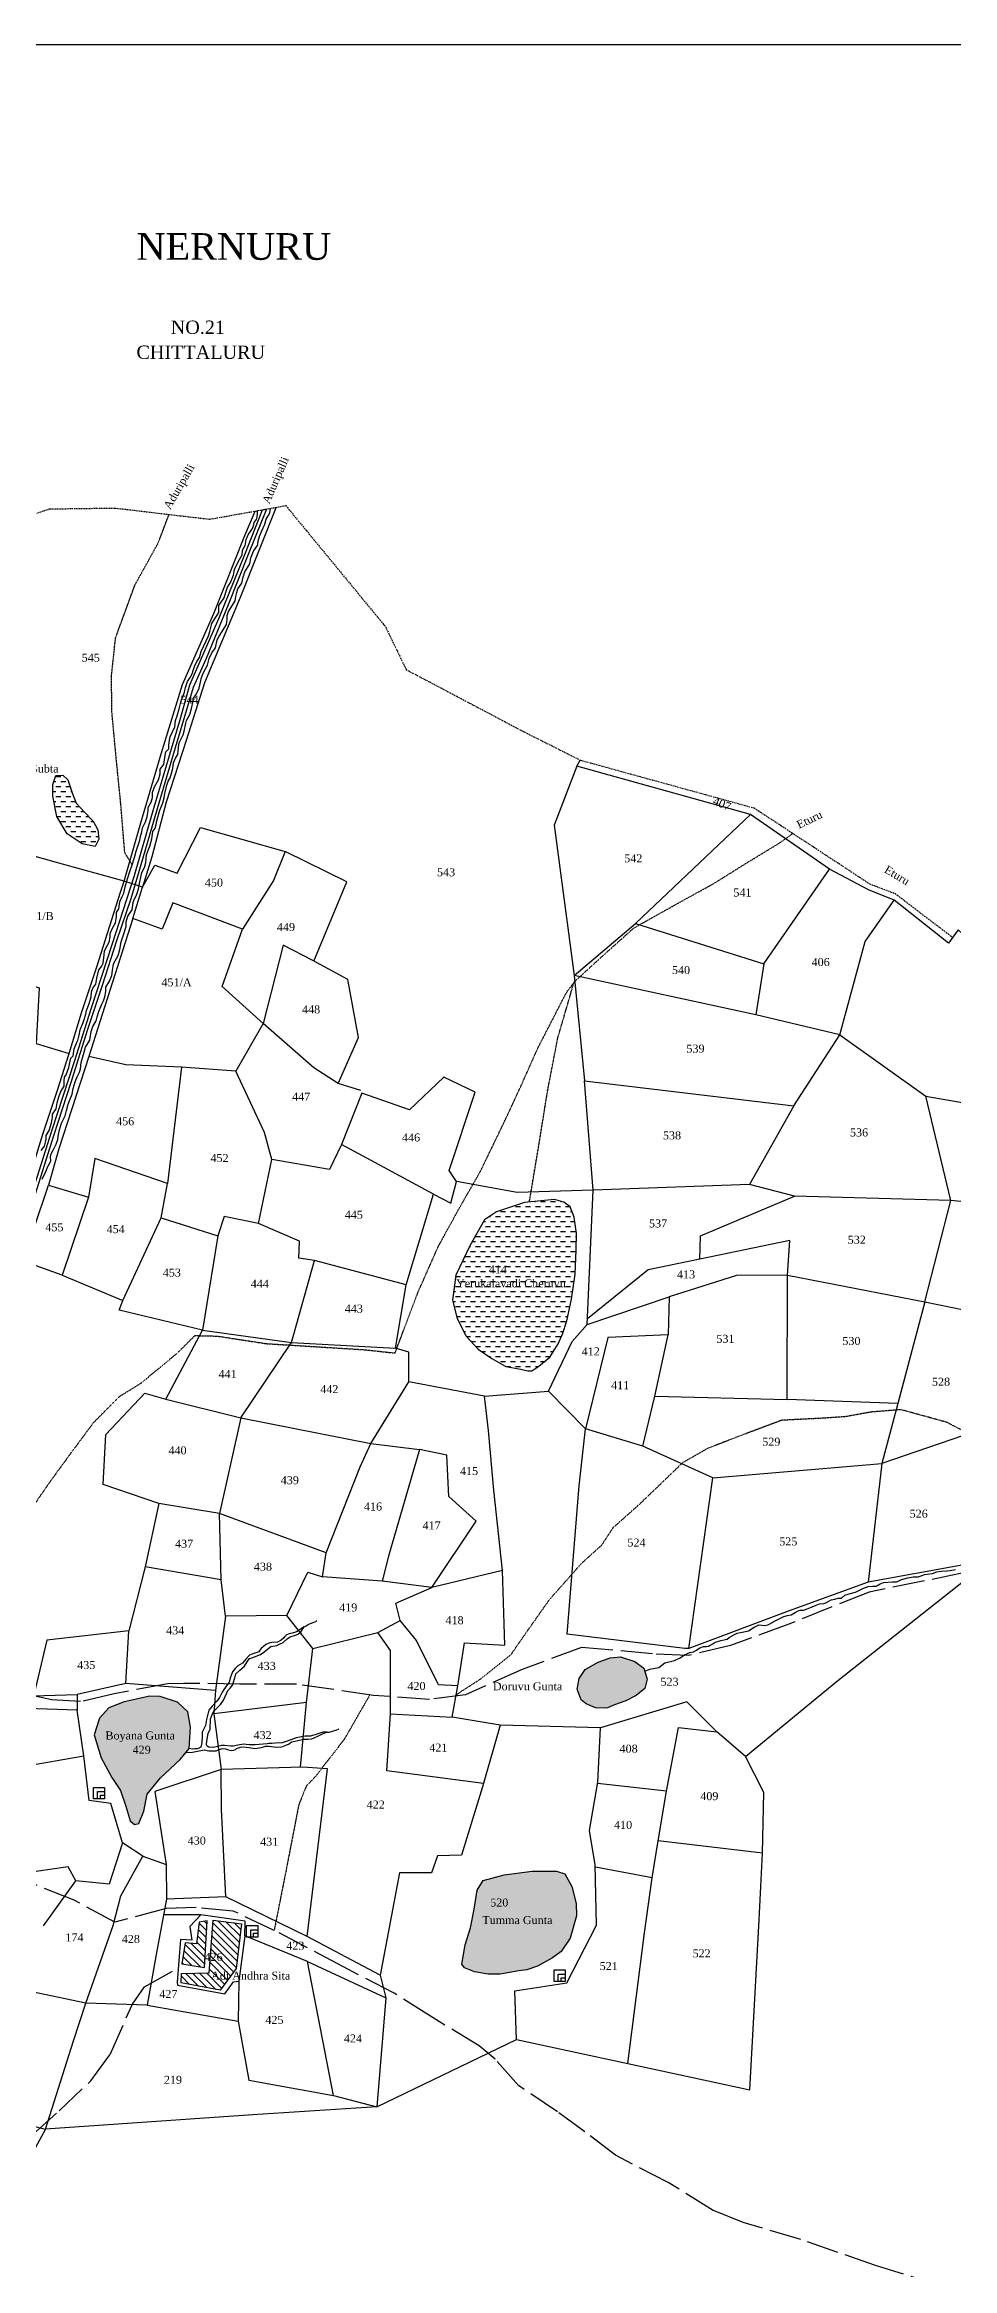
# Model space of a CAD drawing. Header units: millimetres. Extents: x 523 to 2125, y -761 to 972.
# Drawn here: x 1162 to 1503, y 138 to 972 of the extents above; entities that cross this region are included whole.
import ezdxf

# ---------------------------------------------------------------- set-up
doc = ezdxf.new("R2010")
doc.units = ezdxf.units.MM
doc.header["$MEASUREMENT"] = 0
for name, pattern in [('ACAD_ISO02W100', [15, 12, -3]), ('ACAD_ISO07W100', [3, 0, -3]), ('BORDER', [1.75, 0.5, -0.25, 0.5, -0.25, 0, -0.25])]:
    doc.linetypes.add(name, pattern=pattern)
for name, color, linetype in [('CARTTRACK', 30, 'ACAD_ISO02W100'), ('NALA', 4, 'Continuous'), ('SQUAREWELL', 5, 'Continuous'), ('SURVEY_BND', 7, 'Continuous'), ('VILLAGE_AREA', 1, 'Continuous'), ('WATER_BODY', 4, 'Continuous')]:
    doc.layers.add(name, color=color, linetype=linetype)
for name, color, linetype, lineweight in [('FOOTPATH', 150, 'ACAD_ISO07W100', 30), ('ROAD', 1, 'Continuous', 25), ('VILL_BOUNDARY', 6, 'BORDER', 30)]:
    doc.layers.add(name, color=color, linetype=linetype, lineweight=lineweight)
doc.styles.get("Standard").update_dxf_attribs({"font": 'TIMES.TTF'})

msp = doc.modelspace()

# ---------------------------------------------------------------- hatches: boundary and pattern name
at = {"layer": 'VILLAGE_AREA'}
h = msp.add_hatch(dxfattribs=at)
h.set_pattern_fill('ANSI31', color=256, scale=15, angle=90, style=0)
h.paths.add_polyline_path([(1223.12, 268.4), (1220.08, 267.97), (1219.08, 259.84), (1214.86, 260.21), (1213.55, 252.33), (1222.06, 250.9)], flags=17)
h.paths.add_polyline_path([(1235.92, 267.29), (1225.36, 268.71), (1223.87, 248.91), (1213.49, 248.66), (1213.3, 245.19), (1227.91, 242.4), (1233.93, 250.53)])
h.paths.add_polyline_path([(1072.13, 333.5), (1066.77, 334.02), (1064.23, 319.17), (1064.17, 318.48), (1069.71, 317.27)])
h.paths.add_polyline_path([(1074.23, 349.15), (1080.6, 356.31), (1065.48, 359.42), (1052.18, 340.48), (1051.61, 337.44), (1062.43, 333.41)])
h.paths.add_polyline_path([(1076.19, 368.53), (1075.97, 372.89), (1071.88, 373.46), (1071.71, 368.67), (1068.71, 366.91), (1068.23, 360.88), (1075.67, 360.53), (1080.07, 360.62), (1080.6, 364.23)])
h.paths.add_polyline_path([(1066.63, 369.85), (1067.25, 374.73), (1064.65, 374.03), (1063.51, 370.65), (1051.85, 370.73), (1050.83, 366.6), (1063.86, 363.3)])
h.paths.add_polyline_path([(1052.56, 361.31), (1030.94, 362.29), (1031.15, 354.74), (1037.36, 352.51), (1038.48, 356.99), (1040.72, 356.71), (1040.58, 350.1), (1050.39, 346.28), (1052.21, 351.97)])
h.paths.add_polyline_path([(1015.17, 364.65), (1008.86, 364.41), (1009.46, 349.06), (1011.75, 348.98), (1012.83, 361.33), (1015.81, 362.02)])
h.paths.add_polyline_path([(1020.3, 354.31), (1014.36, 356.48), (1013.92, 356.56), (1012.63, 348.94), (1019.14, 347.5)])
h.paths.add_polyline_path([(1013.01, 327.77), (1008.57, 327.77), (1007.27, 335.27), (1000.48, 335.22), (999.46, 327.79), (1005.1, 322.85), (1001.26, 307.34), (1006.54, 299.4), (1015.67, 298.88), (1012.96, 313.17), (1014.26, 321.85)])
h.paths.add_polyline_path([(1030.07, 351.94), (1022.88, 353.38), (1020.11, 336.79), (1024.36, 336.27)])
h.paths.add_polyline_path([(1047.28, 339.84), (1047.59, 342.24), (1035.48, 348.28), (1033.79, 347.06), (1033.79, 344.65), (1036.51, 343.65), (1035.54, 340.02), (1028.31, 339.99), (1026.15, 333.44), (1039.8, 330.97), (1039.45, 327.78), (1042.36, 327.94)])
h.paths.add_polyline_path([(1041.91, 323.64), (1036.22, 324.1), (1035.71, 328.63), (1025.78, 328.46), (1025.72, 318.25), (1041.79, 317.68)])
h.paths.add_polyline_path([(1030.57, 313.68), (1024.58, 313.59), (1021.63, 296.79), (1029.14, 297.71), (1029.18, 300.74), (1032, 300.57), (1033.15, 306.74)])
h.paths.add_polyline_path([(1062.04, 329.7), (1051.15, 332.29), (1048.03, 331.26), (1045.5, 325.27), (1046.59, 317.96), (1057.43, 317.5), (1057.54, 321.93), (1060.6, 321.64)])
h.paths.add_polyline_path([(1063.15, 306.18), (1063.48, 310.65), (1061.56, 313.33), (1055.29, 313.5), (1054.75, 308.76), (1045.32, 309.19), (1045.11, 302.16), (1048.8, 301.78), (1056.44, 301.72), (1056.44, 303.92), (1058.45, 303.92), (1059.77, 306)])
h.paths.add_polyline_path([(1221.3, 252.56), (1229.47, 252.56), (1229.47, 257.13), (1221.3, 257.13)], flags=25)
h.paths.add_polyline_path([(1223.74, 245.51), (1254.35, 245.51), (1254.35, 250.23), (1223.74, 250.23)], flags=9)
h.paths.add_polyline_path([(979.6, 314.13), (1016.05, 314.13), (1016.05, 320.17), (979.6, 320.17)], flags=9)
h.paths.add_polyline_path([(1043.9, 339.34), (1049.86, 339.34), (1049.86, 343.91), (1043.9, 343.91)], flags=9)
at = {"layer": 'WATER_BODY'}
h = msp.add_hatch(dxfattribs=at)
h.set_pattern_fill('DASH', color=256, scale=15, style=0)
h.paths.add_polyline_path([(1180.33, 680.81), (1176.95, 684.27), (1173.92, 687.56), (1172.46, 691.32), (1170.79, 696.31), (1168.91, 698.06), (1166.31, 697.93), (1165.15, 694.56), (1165.15, 690.08), (1166.73, 682.5), (1170.58, 676), (1176.18, 672.29), (1181.11, 671.21), (1182.47, 673.95), (1182.04, 677.49)])
h = msp.add_hatch(dxfattribs=at)
h.set_pattern_fill('DASH', color=256, scale=15, style=0)
h.paths.add_polyline_path([(1361.58, 526.2), (1360.73, 532.22), (1359.22, 536.09), (1356.8, 537.84), (1353.29, 538.93), (1342.09, 537.72), (1331.59, 534.32), (1327.11, 531.24), (1321.6, 521.5), (1316.33, 510.53), (1315.06, 501.16), (1316.82, 494.3), (1320.21, 487.65), (1324.75, 482.75), (1329.84, 479.28), (1335.11, 476.32), (1340.68, 475.23), (1343.34, 474.63), (1344.87, 474.67), (1347.48, 476.4), (1351.52, 479.82), (1354.73, 484.73), (1356.35, 488.45), (1357.89, 493.34), (1359.64, 501.56), (1361.1, 510.93), (1361.46, 520.04)])
h.paths.add_polyline_path([(1315.62, 505.09), (1357.42, 505.09), (1357.42, 509.8), (1315.62, 509.8)], flags=24)
h.paths.add_polyline_path([(1327.96, 510.47), (1336.1, 510.47), (1336.1, 514.96), (1327.96, 514.96)], flags=24)
h = msp.add_hatch(dxfattribs=at)
h.set_pattern_fill('DASH', color=256, scale=15, style=0)
h.paths.add_polyline_path([(979.44, 399.88), (979.44, 402.18), (979.11, 403.05), (978.81, 403.45), (977.93, 403.96), (976.45, 403.93), (975.75, 403.72), (974.84, 403.32), (974.24, 402.3), (974.08, 400.87), (974.08, 399), (974.99, 397.46), (975.99, 397.06), (976.51, 396.73), (978.14, 398.09)])
h.paths.add_polyline_path([(1025.22, 360.8), (1023, 363.51), (1020.71, 364.82), (1019.97, 364.97), (1017.81, 365.19), (1017.26, 363.87), (1017.26, 361.74), (1017.96, 359.48), (1019.46, 357.99), (1022.94, 356.92), (1025.71, 357.2), (1026.6, 358.2), (1026.32, 358.78), (1025.8, 359.58)])
h.paths.add_polyline_path([(1216.32, 333), (1216.79, 341.02), (1215.85, 346.83), (1211.91, 350.44), (1205.49, 352.51), (1201.54, 352.71), (1191.91, 350.5), (1186.16, 348.23), (1182.68, 344.36), (1180.71, 338.21), (1183.25, 329.59), (1187.34, 322.14), (1190.56, 317.33), (1192.56, 311.38), (1194.23, 305.97), (1195.77, 304.5), (1197.46, 304.98), (1199.33, 309.58), (1200.6, 315.92), (1205.55, 322), (1212.97, 328.88)])
h.paths.add_polyline_path([(1359.83, 281.33), (1357.14, 286.05), (1354.03, 287.01), (1345, 287.01), (1334.48, 285.62), (1326.53, 283.58), (1324.27, 279.93), (1323.2, 272.74), (1321.8, 265.77), (1319.87, 259.44), (1318.58, 252.15), (1319.55, 250.86), (1323.31, 249.25), (1328.46, 248.39), (1332.97, 248.39), (1339.96, 249.68), (1342.96, 250.11), (1346.94, 251.39), (1352.52, 254.61), (1355.85, 256.87), (1359.18, 261.91), (1361.55, 270.28), (1361.44, 274.89)])
h.paths.add_polyline_path([(1388.05, 359.04), (1386.83, 363.22), (1383.39, 365.65), (1378.13, 367.46), (1374.15, 367.06), (1369.64, 365.38), (1364.78, 362.68), (1362.56, 359.25), (1361.81, 355.34), (1363.36, 351.3), (1365.19, 349.75), (1368.76, 348.33), (1372, 348.2), (1373.21, 348.27), (1375.84, 349.41), (1380.09, 350.89), (1383.93, 352.91), (1387.17, 355.54)])
h.paths.add_polyline_path([(1183.93, 334.47), (1211.37, 334.47), (1211.37, 340.41), (1183.93, 340.41)], flags=24)
h.paths.add_polyline_path([(1194.33, 330.26), (1202.5, 330.26), (1202.5, 334.84), (1194.33, 334.84)], flags=24)
h.paths.add_polyline_path([(1325.47, 266.38), (1352.72, 266.38), (1352.72, 270.98), (1325.47, 270.98)], flags=24)
h.paths.add_polyline_path([(1328.45, 272.98), (1336.62, 272.98), (1336.62, 277.54), (1328.45, 277.54)], flags=24)

# ---------------------------------------------------------------- linework, layer by layer
at = {"lineweight": 30}
msp.add_lwpolyline([(523.41, 971.99), (2125.4, 971.99), (2125.4, -760.56), (523.41, -760.56)], close=True, dxfattribs=at)
at = {"layer": 'CARTTRACK'}
for points in [[(1506.73, 398.86), (1471.31, 391.67), (1441.24, 379.71), (1419.33, 371.67), (1403.47, 367.91), (1390.11, 368.54), (1363.41, 370.93), (1341.17, 362.66), (1320, 353.16), (1306.39, 351.45), (1285.41, 352.92), (1256.54, 357.17), (1235.26, 357.22), (1214.26, 357.46), (1208.34, 357.32), (1188.18, 353.6), (1175.55, 350.62), (1164.64, 351.25), (1156.81, 353.06), (1146, 354.38), (1128.53, 353.94), (1117.51, 353.01), (1099.75, 355.55), (1096.06, 356.09)], [(1044.85, 285.81), (1042.34, 266.47), (1041.21, 256.37), (1043.12, 251.77), (1053.88, 239.96), (1060.84, 227.66), (1067.28, 212.17), (1071.75, 203.7), (1078.41, 186.15), (1080.97, 177.76), (1085.64, 169.27), (1096.21, 157.42), (1106.69, 149.85), (1111.3, 149.85), (1118.74, 151.55), (1127.24, 158.34), (1141.35, 171.38), (1157.73, 188.25), (1167.52, 197.13), (1179.42, 208.45), (1186.65, 218.31), (1195.02, 237.16), (1199.62, 243.67), (1212.6, 250.99)], [(1498.52, 131.42), (1473.69, 139.19), (1445.75, 148.92), (1424.11, 155.26), (1412.84, 159.87), (1395.92, 170.32), (1376.19, 180.52), (1364.72, 189.36), (1354.4, 196.8), (1339.82, 206.64), (1331.01, 216.58), (1325.05, 221.58), (1306.78, 232.62), (1293.19, 241.35), (1273.91, 251.29), (1248.19, 264.85), (1232.85, 272.11), (1218.94, 273.39), (1207.67, 273.06), (1188.47, 267.89), (1173.24, 276.12), (1148.75, 285.97)]]:
    msp.add_lwpolyline(points, dxfattribs=at)
at = {"layer": 'FOOTPATH', "ltscale": 0.002}
for points in [[(1194.98, 664.33), (1192.16, 668.98), (1190.62, 687.79), (1188.94, 704.44), (1187.33, 721.72), (1187.18, 735.23), (1188.72, 749.53), (1195.95, 769.24), (1204.67, 785), (1208.77, 795.77)], [(1154.56, 419.12), (1163.85, 432.61), (1171.7, 443.42), (1180.53, 455.3), (1190.27, 465.13), (1198.18, 469.98), (1211.62, 481.09), (1218.5, 487.88), (1226.81, 487.68), (1245.22, 484.86), (1258.45, 484.04), (1282.28, 482.55), (1293.51, 481.33), (1302.15, 504.13), (1309.79, 521.38), (1317.69, 535.75), (1325.44, 549.25), (1334.53, 568.03), (1340.17, 580.17), (1347.05, 595.59), (1357.72, 616.36), (1361.01, 620.78), (1371.47, 630.31), (1383.12, 640.74), (1400.6, 650.52), (1413.17, 657.46), (1424.72, 664.69), (1437.81, 672.65), (1442.74, 676.17)], [(1343.89, 537.92), (1347.6, 560.13), (1350.76, 579.75), (1354.56, 599.5), (1359.4, 616.04), (1360.5, 620.1)], [(1507.47, 451.7), (1500.4, 455.36), (1483.25, 460.09), (1472.1, 459.2), (1462.5, 457.47), (1454.44, 456.9), (1438.53, 456.11), (1421.5, 449.72), (1410.61, 445.48), (1401.38, 440.18), (1385.15, 424.58), (1375.19, 415.72), (1370.89, 409.16), (1363.4, 402.4), (1351.26, 388.7), (1342.56, 376.34), (1336.74, 367.94), (1325.65, 359.11), (1318.05, 354.22), (1315.89, 352.65)], [(1284.03, 353.12), (1274.52, 336.55), (1263.71, 322.59), (1260.23, 318.94), (1257.4, 311.86), (1253.08, 289.55), (1248.19, 264.85)]]:
    msp.add_lwpolyline(points, dxfattribs=at)
at = {"layer": 'NALA'}
for points in [[(1160.81, 557.21), (1162.11, 558.91), (1162.48, 560.43), (1162.74, 561.5), (1162.74, 562.87), (1163.78, 564.83), (1164.71, 567.7), (1165.11, 569.73), (1165.11, 570.88), (1166.41, 572.91), (1166.85, 575.17), (1167.48, 577.37), (1168.23, 579.44), (1169.45, 581.37), (1169.45, 583.44), (1169.52, 584.81), (1170.22, 585.62), (1171.23, 588.33), (1171.56, 590.29), (1171.97, 591.92), (1172.86, 592.81), (1173.15, 595.36), (1174.04, 597.49), (1174.6, 598.53), (1175.12, 600.49), (1175.41, 602.49), (1176.6, 605.31), (1176.97, 606.34), (1177.56, 608.45), (1177.82, 609.78), (1178.34, 610.97), (1178.97, 612.78), (1179.6, 614.85), (1179.71, 616.71), (1180.23, 618.19), (1181.3, 619.64), (1181.63, 621.93), (1182.49, 625), (1183.38, 626.23), (1184.08, 627.57), (1184.41, 630.64), (1184.56, 632.08), (1185.71, 634.24), (1186.34, 635.35), (1186.71, 637.35), (1186.71, 638.6), (1187.6, 640.58), (1188.64, 642.61), (1189.12, 645.05), (1189.12, 646.53), (1189.93, 647.86), (1190.34, 650.47), (1191.23, 652.54), (1191.86, 653.73), (1192.34, 656.17), (1193.24, 659.19), (1194.01, 661.85), (1194.98, 664.33), (1195.79, 667.1), (1196.46, 669.5), (1197.79, 673.6), (1198.01, 675), (1198.57, 676.81), (1198.86, 678.3), (1199.94, 680.45), (1200.53, 682.41), (1200.9, 684.81), (1200.97, 685.92), (1202.01, 687.82), (1202.61, 689.59), (1202.61, 691.55), (1203.31, 693.59), (1204.83, 696.26), (1205.49, 698.45), (1205.46, 700.22), (1206.75, 702), (1207.35, 705.42), (1207.57, 706.71), (1208.64, 707.93), (1208.64, 709.26), (1208.9, 711.08), (1209.24, 712.44), (1210.98, 716.16), (1211.24, 718.53), (1211.76, 720.3), (1212.57, 722.89), (1213.28, 725.83), (1213.8, 727.19), (1214.61, 729.15), (1214.98, 730.93), (1215.73, 733.13), (1216.65, 734.61), (1217.5, 736.01), (1217.91, 737.64), (1218.5, 739.04), (1219.21, 740.6), (1220.13, 742.1), (1220.84, 744.35), (1223.58, 750.28), (1224.06, 751.83), (1224.43, 753.35), (1224.84, 754.9), (1226.02, 756.84), (1226.8, 758.02), (1227.39, 759.05), (1227.47, 761.57), (1229.39, 764.54), (1230.06, 766.65), (1230.65, 768.5), (1231.84, 770.31), (1232.95, 773.03), (1233.36, 775.14), (1234.69, 777.95), (1236.18, 780.59), (1236.36, 782.4), (1237.29, 784.1), (1237.73, 786.32), (1238.51, 788.35), (1239.59, 789.75), (1240.22, 790.75), (1240.59, 792.04), (1240.66, 792.78), (1241.07, 793.22), (1241.55, 793.82), (1241.77, 794.93), (1241.88, 795.96), (1241.93, 797.19)], [(1161.19, 546.52), (1162.73, 549.62), (1163.23, 550.98), (1164.38, 553.23), (1164.34, 554.85), (1164.59, 556.03), (1165.49, 557.67), (1166.49, 559.68), (1167.05, 561.45), (1167.33, 563.3), (1167.73, 564.98), (1168.46, 567.48), (1169.79, 570.23), (1170.31, 572.28), (1170.96, 574.69), (1171.52, 576.26), (1172.45, 578.37), (1172.81, 580.58), (1173.58, 583.07), (1174.14, 584.64), (1175.15, 586.59), (1175.59, 587.92), (1175.83, 590.29), (1176.68, 593.31), (1177.48, 595.96), (1179.02, 598.63), (1179.62, 601.85), (1180.14, 603.78), (1181.47, 605.87), (1181.87, 607.35), (1182.48, 609.41), (1183.4, 611.93), (1184.22, 613.45), (1184.67, 614.87), (1185.04, 616.87), (1185.07, 618.51), (1186.4, 620.79), (1187.31, 622.88), (1187.5, 624.8), (1187.93, 627.26), (1189.71, 630.38), (1190.31, 632.58), (1190.76, 635.55), (1191.69, 638.15), (1192.68, 641.3), (1192.68, 642.96), (1193.36, 645.17), (1194.95, 647.45), (1195.34, 650.3), (1195.68, 651.4), (1196.5, 653.04), (1197.27, 655.27), (1197.75, 657.95), (1198.54, 661.53), (1199.5, 663.37), (1200.01, 665.26), (1200.3, 668.11), (1201.12, 670.12), (1201.54, 671.41), (1202.33, 674.09), (1202.58, 675.89), (1202.67, 676.88), (1203.57, 678.13), (1203.89, 679.57), (1204.14, 680.92), (1205.3, 684.84), (1205.92, 686.33), (1206.49, 687.66), (1206.94, 689.47), (1207.22, 691.19), (1207.93, 694.29), (1208.47, 695.78), (1209.21, 697.06), (1210.17, 700.5), (1210.48, 702.69), (1211.22, 704.36), (1212.04, 705.8), (1212.32, 708.34), (1212.55, 710.12), (1214.07, 713.13), (1214.39, 714.51), (1215.09, 717.51), (1215.29, 718.49), (1216.51, 720.74), (1217.18, 723.06), (1217.86, 725.71), (1217.86, 726.78), (1219, 728.27), (1220.1, 730.65), (1220.92, 734.6), (1221.6, 736.24), (1223.21, 739.27), (1223.86, 741.7), (1224.82, 743.87), (1226.16, 745.7), (1226.78, 748.72), (1227.4, 749.91), (1228.87, 752.17), (1230.34, 754.47), (1230.51, 756.5), (1230.51, 757.86), (1231.07, 759.33), (1231.95, 760.71), (1233.59, 763.32), (1233.85, 765.04), (1234.22, 766.54), (1234.61, 767.84), (1236.11, 769.94), (1236.59, 772.28), (1237.16, 774.2), (1239.11, 777.24), (1239.39, 779.53), (1240.44, 782.01), (1241.97, 784.17), (1242.37, 786.29), (1242.79, 787.9), (1243.55, 789.57), (1244.63, 792.18), (1245.17, 794.01), (1245.88, 795.26), (1246.61, 796.39), (1246.85, 798.07)], [(1387.19, 361.99), (1389.08, 362.81), (1392.47, 363.42), (1394.71, 365.15), (1398.3, 366.02), (1400.42, 367.05), (1402.02, 368.2), (1404.09, 369.03), (1405.43, 369.25), (1406.61, 369.94), (1407.87, 370.8), (1409.23, 371.28), (1410.36, 371.34), (1411.06, 371.44), (1411.67, 371.74), (1412.72, 372.33), (1413.31, 372.81), (1415.72, 373.48), (1418.09, 374.03), (1418.84, 374.72), (1420.82, 375.77), (1421.87, 376.3), (1424.36, 376.76), (1426.13, 377.16), (1428.18, 378.48), (1429.97, 379.44), (1432.15, 379.2), (1433.27, 379.39), (1434.02, 379.82), (1436.14, 380.94), (1439.36, 382.55), (1440.76, 382.9), (1442.1, 383.22), (1443.57, 384), (1444.72, 384.61), (1445.55, 384.85), (1446.65, 384.88), (1448.43, 385.56), (1449.99, 386.1), (1451.41, 386.82), (1452.67, 387.27), (1454.27, 387.38), (1455.08, 387.7), (1456.2, 388.29), (1457.06, 388.75), (1458.4, 389.07), (1459.69, 389.36), (1461, 389.47), (1462.23, 390.49), (1463.87, 390.99), (1466.15, 391.64), (1468.97, 393.07), (1470.96, 393.82), (1472.56, 393.9), (1474.01, 393.95), (1475.43, 394.73), (1476.69, 395.29), (1480.07, 395.56), (1481.54, 395.56), (1483.58, 396.44), (1485.8, 396.98), (1487.89, 397.38), (1489.77, 397.43), (1492.23, 398.3), (1493.92, 398.54), (1495.07, 398.68), (1496.76, 399.29), (1498.42, 399.51), (1500.51, 399.69), (1501.69, 399.77), (1503.65, 400.1)], [(1215.15, 331.56), (1217.58, 331.64), (1221.96, 332.58), (1223.72, 332.22), (1226.41, 332.18), (1227.37, 332.59), (1228.64, 332.99), (1229.9, 332.97), (1231.1, 332.57), (1232.16, 332.32), (1233.03, 332.36), (1233.68, 332.65), (1234.01, 332.99), (1235.51, 333.57), (1236.65, 333.65), (1238.75, 333.42), (1240.88, 333.05), (1243.38, 333.42), (1244.89, 333.92), (1246.16, 333.96), (1249.13, 333.59), (1251.03, 333.65), (1252.26, 334.21), (1253.82, 334.83), (1254.65, 335.48), (1255.95, 335.79), (1259.3, 336.51), (1260.81, 336.57), (1262.16, 336.61), (1262.91, 336.9), (1264.55, 337.65), (1265.52, 338.11), (1266.33, 338.57), (1267.23, 338.88), (1267.95, 339.15), (1266.38, 339.15), (1264.96, 338.69), (1263.62, 338.15), (1262.62, 337.88), (1261.87, 337.71), (1259.82, 337.71), (1256.42, 337.03), (1254.43, 336.35), (1252.31, 335.56), (1251.24, 335.2), (1248.62, 335.02), (1247.31, 334.98), (1246.17, 334.96), (1245.53, 334.81), (1241.04, 334.4), (1238.96, 334.42), (1237.72, 334.53), (1236.87, 334.61), (1234.6, 334.3), (1232.78, 333.9), (1231.88, 333.95), (1229.56, 334.15), (1228.42, 334.15), (1226.99, 333.82), (1225.33, 333.43), (1223.72, 333.49), (1223.03, 333.9), (1222.79, 334.43), (1222.79, 334.82), (1223.01, 336.57), (1223.41, 338.65), (1224.13, 340.23), (1224.32, 344.16), (1225.04, 346.08), (1225.77, 347.26), (1228.05, 349.57), (1229.17, 351.13), (1230.39, 353.97), (1230.76, 354.78), (1231.64, 355.72), (1232.57, 356.84), (1232.82, 357.51), (1233.38, 359.5), (1233.85, 361.06), (1235.31, 362.39), (1237.09, 363.95), (1238.02, 365.59), (1238.9, 366.78), (1239.81, 367.09), (1240.77, 367.42), (1243.11, 368.31), (1244.35, 369.12), (1245.66, 370.32), (1246.97, 371.24), (1249.15, 371.71), (1250.25, 372.21), (1251.53, 372.81), (1253.12, 374.2), (1254.16, 374.86), (1256.61, 375.61), (1257.36, 376.07), (1258.29, 376.86), (1258.93, 377.87), (1259.39, 378.66), (1256.61, 376.81), (1254.99, 376.27), (1253.45, 375.92), (1252.64, 375.59), (1252.06, 374.97), (1251.79, 374.59), (1250.76, 373.61), (1249.43, 372.91), (1247.33, 372.85), (1246.58, 372.66), (1245.08, 372), (1243.23, 370.43), (1242.4, 369.24), (1240.16, 368.49), (1238.9, 368), (1237.55, 366.55), (1236.28, 365.01), (1234.52, 363.99), (1233.52, 363.08), (1232.59, 361.77), (1231.83, 359.85), (1231.33, 357.94), (1229.34, 355.22), (1228.65, 354.19), (1227.63, 352.11), (1226.68, 350.74), (1224.9, 348.95), (1223.67, 347.41), (1222.82, 343.94), (1222.43, 341.63), (1221.21, 339.2), (1221.23, 337.8), (1221.02, 335.2), (1220.64, 333.5), (1219.42, 332.9), (1218.4, 332.86), (1217.63, 332.84), (1216.32, 333)], [(1259.39, 378.66), (1260.22, 379.07), (1260.89, 379.53), (1261.48, 379.85), (1263.23, 380.43), (1263.79, 380.65), (1264.15, 381.05)], [(1267.95, 339.15), (1268.76, 339.12), (1270.1, 339.52), (1271.69, 340.09), (1272.32, 340.34), (1272.49, 340.6)]]:
    msp.add_lwpolyline(points, dxfattribs=at)
at = {"layer": 'ROAD'}
for points in [[(1156.85, 539.45), (1164.99, 565.01), (1173.33, 590.63), (1179.57, 610.4), (1187.55, 634.91), (1195.74, 660.02), (1202.82, 684.74), (1213.02, 719.2), (1216.51, 731.86), (1227.55, 757.04), (1236.97, 780.18), (1243.79, 797.52)], [(1245.27, 797.79), (1238.42, 780.76), (1230.97, 761.83), (1222.64, 741.74), (1217.81, 730.86), (1211.02, 708.3), (1204.98, 687.55), (1198.14, 664.44), (1194.49, 651.61), (1189.01, 635.83), (1183.72, 619.15), (1178.24, 602.66), (1172.01, 583.13), (1165.49, 562.8), (1157.81, 538.49)]]:
    msp.add_lwpolyline(points, dxfattribs=at)
at = {"layer": 'SQUAREWELL'}
for points in [[(1180.41, 318.46), (1184.61, 318.46), (1184.61, 314.14), (1180.41, 314.14)], [(1181.99, 316.92), (1184.61, 316.92), (1184.61, 314.14), (1181.99, 314.14)], [(1183.07, 315.55), (1184.61, 315.55), (1184.61, 314.14), (1183.07, 314.14)], [(1237.81, 266.65), (1242.01, 266.65), (1242.01, 262.32), (1237.81, 262.32)], [(1239.39, 265.11), (1242.01, 265.11), (1242.01, 262.32), (1239.39, 262.32)], [(1240.47, 263.74), (1242.01, 263.74), (1242.01, 262.32), (1240.47, 262.32)], [(1353.16, 250.01), (1357.37, 250.01), (1357.37, 245.68), (1353.16, 245.68)], [(1354.74, 248.47), (1357.37, 248.47), (1357.37, 245.68), (1354.74, 245.68)], [(1355.83, 247.1), (1357.37, 247.1), (1357.37, 245.68), (1355.83, 245.68)]]:
    msp.add_lwpolyline(points, close=True, dxfattribs=at)
at = {"layer": 'SURVEY_BND'}
for points in [[(1191.93, 658.22), (1198.22, 680.13), (1205.85, 705.97), (1213.86, 732.05), (1225.56, 758.63), (1237.25, 787.89), (1241.05, 797.03)], [(1248.95, 798.45), (1235.4, 764.65), (1222.1, 732.62), (1215.18, 711.05), (1207.69, 687.87), (1202.29, 667.4), (1198.83, 656.06)], [(1360.65, 622.88), (1383.64, 642.36), (1426.88, 683.3), (1361.74, 701.35), (1353.2, 679.3), (1360.65, 622.88)], [(1361.74, 701.35), (1362.91, 703.68)], [(1198.83, 656.06), (1203.42, 664.25), (1211.82, 661.21), (1220.53, 678.37), (1252.34, 669.33), (1252.34, 669.33), (1247.91, 658.45), (1236.33, 640.3)], [(1383.64, 642.36), (1431.78, 627.22), (1456.49, 662.73), (1426.88, 683.3)], [(1128.13, 628.86), (1160.06, 618.26), (1158.94, 597.4), (1171.3, 593.67), (1175.91, 608.86), (1181.69, 626.18), (1190.62, 654.14), (1191.93, 658.22), (1166.58, 665.25), (1156.86, 668.06)], [(1263.1, 628.28), (1275.47, 658.03), (1252.34, 669.33)], [(1460.31, 600.59), (1469.81, 635.67), (1480.74, 651.08), (1471.06, 654.99), (1456.49, 662.73)], [(1195.16, 644.29), (1198.83, 656.06), (1191.93, 658.22)], [(1460.31, 600.59), (1492.55, 577.65), (1568.76, 564.4), (1530.48, 616.33), (1504.75, 639.98), (1501.1, 634.99), (1480.74, 651.08)], [(1244.01, 604.89), (1228.67, 618.8), (1236.33, 640.3), (1210.19, 650.08), (1206.19, 640.3), (1195.16, 644.29), (1182.81, 605.46), (1178.67, 592.49)], [(1272.2, 582.35), (1279.86, 599.63), (1275.77, 621.37), (1262.66, 628.51), (1251.51, 634.3), (1244.01, 604.89)], [(1431.78, 627.22), (1428.77, 608.1)], [(1443.03, 574.06), (1460.31, 600.59), (1428.77, 608.1), (1360.65, 622.88), (1364.61, 583.36)], [(1280.71, 579.72), (1272.2, 582.35), (1263.09, 588.31), (1244.01, 604.89), (1233.78, 587.03)], [(1135.54, 538.84), (1152.04, 535.09), (1155.01, 542.69), (1161.58, 563.79), (1166.8, 579.54), (1171.3, 593.67)], [(1213.38, 588.49), (1192.56, 589.43), (1178.67, 592.49), (1167.38, 557.95), (1163.52, 544.21)], [(1242.33, 529.9), (1247.34, 553.86), (1244.59, 564), (1233.78, 587.03), (1213.38, 588.49), (1208.19, 544.9)], [(1307.89, 540.93), (1314.46, 537.46), (1316.51, 545.62), (1313.78, 549.79), (1323.58, 579.19), (1311.83, 584.81), (1298.97, 572.56), (1281.06, 578.77), (1273.49, 559.55)], [(1367.88, 542.38), (1364.61, 583.36), (1443.03, 574.06), (1426.4, 544.49)], [(1568.76, 564.4), (1536.18, 535.17), (1501.9, 538.55), (1492.55, 577.65)], [(1297.74, 506.92), (1307.89, 540.93), (1273.49, 559.55), (1268.9, 550.2), (1247.34, 553.86)], [(1168.64, 510.54), (1191.4, 500.98), (1205.83, 531.99), (1208.19, 544.9), (1180.9, 554.3), (1178.59, 539.79)], [(1158.23, 528.31), (1163.52, 544.21), (1178.59, 539.79), (1168.64, 510.54), (1155.05, 515.43), (1158.23, 528.31)], [(1327.07, 465.16), (1351.06, 466.98), (1359.93, 485.62), (1365.56, 491.99), (1367.88, 542.38), (1339.34, 541.47), (1316.51, 545.62)], [(1407.79, 516.52), (1408.05, 525.26), (1443.39, 540.18), (1426.4, 544.49), (1367.88, 542.38)], [(1440.7, 510.55), (1492.23, 500.52), (1501.9, 538.55)], [(1501.9, 538.55), (1443.39, 540.18)], [(1492.23, 500.52), (1521.49, 494.55), (1536.18, 535.17)], [(1205.83, 531.99), (1227.02, 525.31), (1221.26, 489.96), (1190, 497.4), (1191.4, 500.98)], [(1221.26, 489.96), (1254.72, 485.26), (1263.28, 516.03), (1257.42, 516.95), (1257.72, 523.29), (1242.33, 529.9), (1229.38, 532.52), (1227.02, 525.31)], [(1440.7, 510.55), (1441.6, 523.53), (1407.79, 516.52), (1388.42, 512.48), (1365.66, 494.17)], [(1254.72, 485.26), (1293.73, 483.16), (1297.74, 506.92), (1263.28, 516.03)], [(1390.94, 465.21), (1440.6, 463.86), (1440.7, 510.55), (1421.64, 510.37), (1396.35, 502.39)], [(1365.56, 491.99), (1396.35, 502.39), (1395.99, 488.2), (1373.32, 487.12), (1364.98, 452.91)], [(1492.23, 500.52), (1482.07, 462.4), (1440.6, 463.86)], [(1207.56, 463.97), (1221.26, 489.96)], [(1235.7, 456.97), (1254.72, 485.26)], [(1386.48, 446.46), (1390.94, 465.21), (1395.99, 488.2)], [(1235.7, 456.97), (1284.43, 447.42), (1298.68, 470.55), (1298.68, 481.7), (1293.73, 483.16)], [(1333.8, 399.77), (1330.63, 429.95), (1328.56, 452.3), (1327.07, 465.16), (1298.68, 470.55)], [(1204.95, 424.89), (1184.05, 432.06), (1185, 450.8), (1199.72, 466.34), (1207.56, 463.97), (1235.7, 456.97), (1227.63, 421.1)], [(1424.98, 330.06), (1459.64, 358.52), (1507.33, 396.3), (1506.88, 401.93), (1470.97, 395.39), (1441.39, 384.7), (1403.72, 370.57), (1402.22, 370.57), (1358.11, 375.93), (1362.6, 431.58), (1364.98, 452.91), (1351.06, 466.98)], [(1482.07, 462.4), (1476.11, 439.92)], [(1403.72, 370.57), (1412.74, 434.57), (1386.48, 446.46), (1364.98, 452.91)], [(1506.88, 401.93), (1506.29, 450.33), (1476.11, 439.92)], [(1284.43, 447.42), (1302.71, 445.12), (1291.13, 405.22), (1288.7, 395.76), (1266.37, 397.42)], [(1267.74, 406.47), (1280.49, 438.67), (1284.43, 447.42)], [(1307.33, 393.36), (1324, 418.33), (1313.67, 427.55), (1312.94, 443.01), (1302.71, 445.12)], [(1412.74, 434.57), (1476.11, 439.92), (1470.97, 395.39)], [(1228.34, 396.24), (1227.63, 421.1), (1204.95, 424.89), (1199.84, 401.1)], [(1252.89, 382.94), (1260.79, 399.1), (1266.37, 397.42), (1267.74, 406.47), (1227.63, 421.1)], [(1230, 382.66), (1228.34, 396.24), (1199.84, 401.1), (1193.73, 377.19)], [(1262.64, 370.51), (1287.12, 376.54), (1295.44, 381.06), (1293.86, 387.48), (1307.33, 393.36), (1288.7, 395.76)], [(1317.09, 356.5), (1319.61, 372.61), (1334.72, 371.73), (1333.8, 399.77), (1307.33, 393.36)], [(1192.61, 357.4), (1193.73, 377.19), (1162.93, 373.7), (1158.08, 352.99), (1158.07, 352.77)], [(1260.26, 350.33), (1262.64, 370.51), (1252.89, 382.94), (1230, 382.66), (1226.18, 354.83), (1225.58, 346.1)], [(1326.74, 319.95), (1290.4, 324.67), (1291.77, 346), (1291.77, 369.76), (1287.12, 376.54)], [(1291.77, 346), (1314.99, 344.73), (1317.09, 356.5), (1309.87, 356.91), (1301.51, 373.55), (1295.44, 381.06)], [(1098.99, 358.56), (1122.67, 352.65), (1157.82, 352.82), (1174.28, 353.26), (1174.33, 347.43)], [(1226.18, 354.83), (1192.61, 357.4), (1174.28, 353.26)], [(1258.11, 326.08), (1260.26, 350.33), (1225.58, 346.1), (1228.28, 325.2)], [(1395.29, 317.06), (1399.79, 340.89), (1414.15, 339.26), (1402.91, 350.59), (1370.61, 340.79)], [(1129.27, 326.3), (1134.64, 327.74), (1138.96, 323.85), (1151.89, 324.69), (1153.89, 326.26), (1176.83, 330.3), (1174.33, 347.43), (1140.5, 348.59), (1125.75, 348.9)], [(1332.91, 341.81), (1314.99, 344.73)], [(1286.7, 198.63), (1339.08, 223.9), (1338.45, 242.2), (1358, 245.18), (1369.13, 266.77), (1368.63, 289.48), (1366.41, 302.27), (1369.59, 320.38), (1370.61, 340.79), (1332.91, 341.81), (1326.38, 318.65), (1318.49, 293.08), (1309.4, 292.77), (1307.15, 286.44), (1295.2, 286.44), (1287.93, 248.02), (1290.07, 239.6), (1286.7, 198.63)], [(1431.37, 293.84), (1431.89, 316.5), (1424.98, 330.06), (1414.15, 339.26)], [(1191.29, 297.7), (1186.97, 312.4), (1178.83, 313.57), (1176.83, 330.3)], [(1260.56, 262.59), (1268.19, 325.38), (1258.81, 326.1), (1228.28, 325.2)], [(1230.01, 277.46), (1228.48, 310.31), (1228.28, 325.2), (1203.45, 316.97), (1207.64, 289.51)], [(1389.97, 284.52), (1392.22, 298.44), (1395.29, 317.06), (1369.51, 319.94)], [(1161.64, 266.52), (1173.85, 283.38), (1170.89, 288.65), (1158.04, 286.8), (1157.74, 284.06), (1142.21, 291.76), (1118.51, 302)], [(1177.55, 237.51), (1187.8, 266.66), (1190.63, 277.84), (1198.99, 292.62), (1191.29, 297.7), (1186.28, 282.17), (1173.85, 283.38)], [(1198.99, 292.62), (1207.64, 289.51), (1207.79, 276.61), (1203.94, 255.78), (1200.59, 236.86), (1177.55, 237.51)], [(1380.86, 214.94), (1426.63, 205.09), (1430.03, 268.74), (1431.37, 293.84), (1392.22, 298.44)], [(1339.08, 223.9), (1380.86, 214.94), (1387.11, 263.88), (1389.97, 284.52), (1368.65, 288.57)], [(1287.93, 248.02), (1260.56, 262.59), (1230.01, 277.46), (1207.79, 276.61)], [(1237.22, 262.81), (1237.33, 268.35), (1220.65, 270.66), (1206.69, 270.69)], [(1220.65, 270.66), (1216.61, 266.36), (1217.32, 261.13), (1213.02, 261.48), (1211.8, 245.45), (1211.94, 244.31), (1229.74, 241.08), (1232.97, 245.52), (1234.98, 245.77)], [(1260.74, 253.2), (1237.22, 262.81), (1234.98, 245.77), (1234.73, 230.84)], [(1270.5, 202.99), (1260.74, 253.2), (1290.07, 239.6)], [(1118.25, 201.53), (1162.42, 190.26), (1172.96, 223.46), (1177.55, 237.51), (1154.98, 242.33)], [(1200.59, 236.86), (1234.73, 230.84), (1238.75, 208.72), (1270.5, 202.99), (1286.7, 198.63), (1240.2, 195.66), (1162.42, 190.26)], [(1162.42, 190.26), (1142.09, 153.16), (1135, 140.7), (1108.64, 154.74), (1089.02, 177.46), (1085.39, 204.68)]]:
    msp.add_lwpolyline(points, dxfattribs=at)
at = {"layer": 'VILL_BOUNDARY'}
msp.add_lwpolyline([(1126.07, 785.44), (1163.98, 797.84), (1188.37, 798.18), (1223.98, 793.98), (1252.54, 799.09), (1289.92, 753.7), (1297.67, 737.61), (1341.36, 714.54), (1362.91, 703.68), (1428.21, 685.72), (1471.51, 657.26), (1481.07, 653.62), (1502.62, 637.19)], dxfattribs=at)
at = {"layer": 'VILLAGE_AREA'}
for points in [[(1213.49, 248.66), (1223.87, 248.91), (1225.36, 268.71), (1235.92, 267.29), (1233.93, 250.53), (1227.91, 242.4), (1213.3, 245.19), (1213.49, 248.66)], [(1213.55, 252.33), (1222.06, 250.9), (1223.12, 268.4), (1220.08, 267.97), (1219.08, 259.84), (1214.86, 260.21), (1213.55, 252.33)]]:
    msp.add_lwpolyline(points, dxfattribs=at)
at = {"layer": 'WATER_BODY'}
msp.add_lwpolyline([(1181.11, 671.21), (1176.18, 672.29), (1170.58, 676), (1166.73, 682.5), (1165.15, 690.08), (1165.15, 694.56), (1166.31, 697.93), (1168.91, 698.06), (1170.79, 696.31), (1172.46, 691.32), (1173.92, 687.56), (1176.95, 684.27), (1180.33, 680.81), (1182.04, 677.49), (1182.47, 673.95), (1181.11, 671.21)], dxfattribs=at)
for points in [[(1344.87, 474.67), (1347.48, 476.4), (1351.52, 479.82), (1354.73, 484.73), (1356.35, 488.45), (1357.89, 493.34), (1359.64, 501.56), (1361.1, 510.93), (1361.46, 520.04), (1361.58, 526.2), (1360.73, 532.22), (1359.22, 536.09), (1356.8, 537.84), (1353.29, 538.93), (1342.09, 537.72), (1331.59, 534.32), (1327.11, 531.24), (1321.6, 521.5), (1316.33, 510.53), (1315.06, 501.16), (1316.82, 494.3), (1320.21, 487.65), (1324.75, 482.75), (1329.84, 479.28), (1335.11, 476.32), (1340.68, 475.23), (1343.34, 474.63)], [(1372, 348.2), (1368.76, 348.33), (1365.19, 349.75), (1363.36, 351.3), (1361.81, 355.34), (1362.56, 359.25), (1364.78, 362.68), (1369.64, 365.38), (1374.15, 367.06), (1378.13, 367.46), (1383.39, 365.65), (1386.83, 363.22), (1388.05, 359.04), (1387.17, 355.54), (1383.93, 352.91), (1380.09, 350.89), (1375.84, 349.41), (1373.21, 348.27)], [(1197.46, 304.98), (1199.33, 309.58), (1200.6, 315.92), (1205.55, 322), (1212.97, 328.88), (1216.32, 333), (1216.79, 341.02), (1215.85, 346.83), (1211.91, 350.44), (1205.49, 352.51), (1201.54, 352.71), (1191.91, 350.5), (1186.16, 348.23), (1182.68, 344.36), (1180.71, 338.21), (1183.25, 329.59), (1187.34, 322.14), (1190.56, 317.33), (1192.56, 311.38), (1194.23, 305.97), (1195.77, 304.5)], [(1339.96, 249.68), (1332.97, 248.39), (1328.46, 248.39), (1323.31, 249.25), (1319.55, 250.86), (1318.58, 252.15), (1319.87, 259.44), (1321.8, 265.77), (1323.2, 272.74), (1324.27, 279.93), (1326.53, 283.58), (1334.48, 285.62), (1345, 287.01), (1354.03, 287.01), (1357.14, 286.05), (1359.83, 281.33), (1361.44, 274.89), (1361.55, 270.28), (1359.18, 261.91), (1355.85, 256.87), (1352.52, 254.61), (1346.94, 251.39), (1342.96, 250.11)]]:
    msp.add_lwpolyline(points, close=True, dxfattribs=at)

# ---------------------------------------------------------------- texts
at = {"layer": 'SURVEY_BND'}
for s, height, p in [('NERNURU', 10, (1196.54, 891.24)), ('NO.21', 5, (1209.4, 863.46)), ('CHITTALURU', 5, (1196.54, 854.09)), ('545', 3, (1176.01, 740.59)), ('544', 3, (1213.04, 724.84)), ('Devadoruvu Gubta', 3, (1132.71, 698.99)), ('542', 3, (1379.48, 665.33)), ('450', 3, (1222.2, 656.23)), ('543', 3, (1309.26, 660.11)), ('541', 3, (1420.41, 652.51)), ('451/B', 3, (1154.43, 643.69)), ('449', 3, (1249.22, 639.56)), ('540', 3, (1397.37, 623.43)), ('406', 3, (1449.75, 626.44)), ('451/A', 3, (1205.91, 618.85)), ('448', 3, (1258.64, 608.69)), ('539', 3, (1402.79, 593.97)), ('447', 3, (1254.91, 575.94)), ('456', 3, (1188.91, 566.75)), ('446', 3, (1296.13, 560.65)), ('538', 3, (1393.99, 561.44)), ('536', 3, (1464.14, 562.54)), ('452', 3, (1224.3, 552.95)), ('445', 3, (1274.67, 531.72)), ('455', 3, (1162.38, 526.99)), ('454', 3, (1185.36, 526.29)), ('537', 3, (1388.77, 528.42)), ('532', 3, (1463.28, 522.31)), ('453', 3, (1206.42, 509.99)), ('444', 3, (1239.4, 505.78)), ('Yerukalavadi Cheruvu', 3, (1316.41, 505.94)), ('414', 3, (1328.7, 511.21)), ('413', 3, (1399.26, 509.32)), ('443', 3, (1274.67, 496.49)), ('531', 3, (1414.03, 485.15)), ('530', 3, (1461.28, 484.36)), ('412', 3, (1363.52, 480.43)), ('441', 3, (1227.29, 471.96)), ('442', 3, (1265.48, 466.28)), ('411', 3, (1374.55, 467.77)), ('528', 3, (1494.88, 469.06)), ('440', 3, (1208.56, 443.36)), ('529', 3, (1431.24, 446.57)), ('439', 3, (1250.65, 432.15)), ('415', 3, (1317.88, 435.59)), ('416', 3, (1281.86, 422.28)), ('417', 3, (1303.85, 415.18)), ('526', 3, (1486.52, 419.6)), ('437', 3, (1211.01, 408.31)), ('524', 3, (1380.67, 408.76)), ('525', 3, (1437.61, 409.2)), ('438', 3, (1240.59, 399.74)), ('419', 3, (1272.57, 384.43)), ('434', 3, (1207.68, 375.85)), ('418', 3, (1312.44, 379.66)), ('435', 3, (1174.32, 362.83)), ('433', 3, (1241.99, 362.52)), ('523', 3, (1393.07, 356.57)), ('420', 3, (1298.16, 354.99)), ('Doruvu Gunta', 3, (1330.21, 354.87)), ('Boyana Gunta', 3, (1184.92, 336.42)), ('429', 3, (1195.1, 331.08)), ('432', 3, (1240.46, 336.58)), ('421', 3, (1306.39, 331.89)), ('408', 3, (1377.73, 331.48)), ('422', 3, (1282.89, 310.52)), ('409', 3, (1408, 313.67)), ('410', 3, (1375.65, 302.9)), ('430', 3, (1215.76, 297.03)), ('431', 3, (1242.92, 296.6)), ('520', 3, (1329.21, 273.79)), ('Tumma Gunta', 3, (1326.24, 267.21)), ('174', 3, (1169.89, 260.7)), ('428', 3, (1191.04, 260.13)), ('423', 3, (1252.73, 257.6)), ('426', 3, (1222.06, 253.37)), ('521', 3, (1370.26, 249.97)), ('522', 3, (1405.1, 254.74)), ('427', 3, (1205.13, 239.5)), ('Adi Andhra Sita', 3, (1224.53, 246.37)), ('425', 3, (1244.9, 229.78)), ('424', 3, (1274.34, 222.83)), ('219', 3, (1206.82, 207.31))]:
    msp.add_text(s, height=height, dxfattribs=at).set_placement(p)
for s, rotation, p in [('Aduripalli', 66.44852, (1246.36, 799.49)), ('Aduripalli', 59.84255, (1209.14, 797.41)), ('407', 336.82518, (1412.42, 687.24)), ('Eturu', 25.56633, (1445.02, 677.84)), ('Eturu', 329.28661, (1476.7, 661.73))]:
    msp.add_text(s, height=3, rotation=rotation, dxfattribs=at).set_placement(p)

doc.saveas('drawing.dxf')
